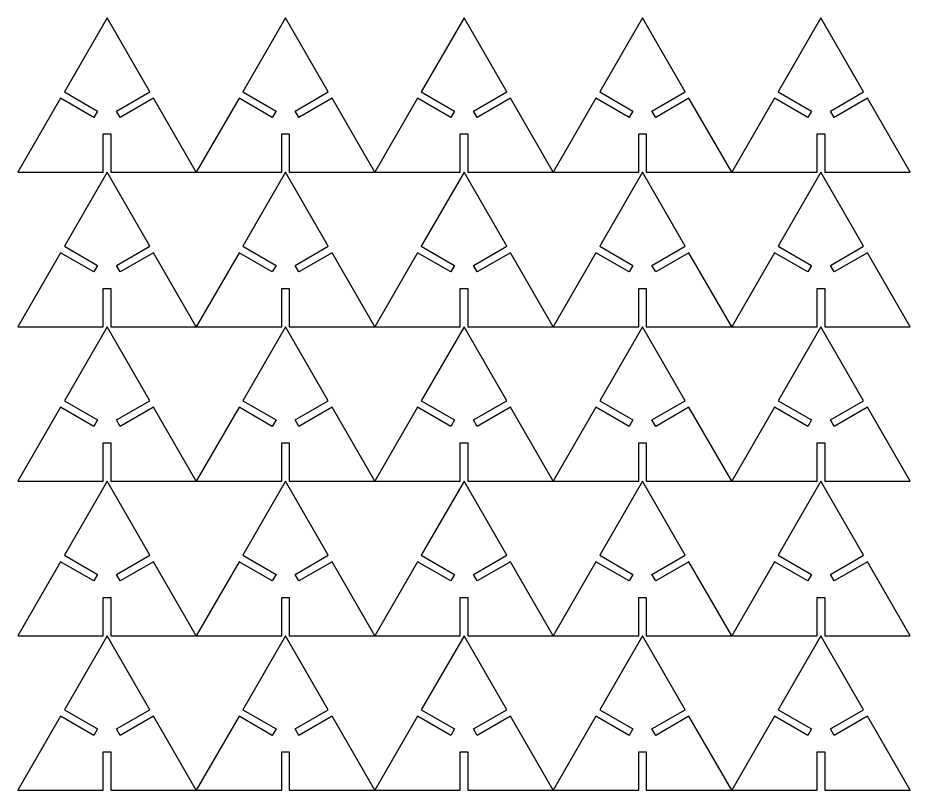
# Model space of a CAD drawing. Header units: millimetres. Extents: x -543 to 492, y -8 to 251.
# Drawn here: x -542.9 to -264, y -5.6 to 236 of the extents above; entities that cross this region are included whole.
import ezdxf

# ---------------------------------------------------------------- set-up
doc = ezdxf.new("R2010")
doc.units = ezdxf.units.MM
doc.header["$MEASUREMENT"] = 0
doc.layers.add('TRIANGLE', color=5, linetype='Continuous')

msp = doc.modelspace()

# ---------------------------------------------------------------- linework, layer by layer
at = {"layer": 'TRIANGLE'}
for points in [[(-542.89, 187.68), (-516.18, 187.68), (-516.18, 199.68), (-513.83, 199.68), (-513.83, 187.68), (-487.11, 187.68), (-500.47, 210.82), (-510.86, 204.82), (-512.03, 206.85), (-501.64, 212.85), (-515, 235.99), (-528.36, 212.85), (-517.97, 206.85), (-519.14, 204.82), (-529.54, 210.82)], [(-487.11, 187.68), (-460.39, 187.68), (-460.39, 199.68), (-458.04, 199.68), (-458.04, 187.68), (-431.32, 187.68), (-444.68, 210.82), (-455.07, 204.82), (-456.24, 206.85), (-445.85, 212.85), (-459.21, 235.99), (-472.57, 212.85), (-462.18, 206.85), (-463.35, 204.82), (-473.75, 210.82)], [(-431.32, 187.68), (-404.6, 187.68), (-404.6, 199.68), (-402.25, 199.68), (-402.25, 187.68), (-375.53, 187.68), (-388.89, 210.82), (-399.28, 204.82), (-400.46, 206.85), (-390.06, 212.85), (-403.42, 235.99), (-416.78, 212.85), (-406.39, 206.85), (-407.57, 204.82), (-417.96, 210.82)], [(-375.53, 187.68), (-348.81, 187.68), (-348.81, 199.68), (-346.46, 199.68), (-346.46, 187.68), (-319.74, 187.68), (-333.1, 210.82), (-343.49, 204.82), (-344.67, 206.85), (-334.28, 212.85), (-347.63, 235.99), (-360.99, 212.85), (-350.6, 206.85), (-351.78, 204.82), (-362.17, 210.82)], [(-319.74, 187.68), (-293.02, 187.68), (-293.02, 199.68), (-290.67, 199.68), (-290.67, 187.68), (-263.95, 187.68), (-277.31, 210.82), (-287.7, 204.82), (-288.88, 206.85), (-278.49, 212.85), (-291.85, 235.99), (-305.21, 212.85), (-294.81, 206.85), (-295.99, 204.82), (-306.38, 210.82)], [(-542.89, 139.36), (-516.18, 139.36), (-516.18, 151.36), (-513.83, 151.36), (-513.83, 139.36), (-487.11, 139.36), (-500.47, 162.5), (-510.86, 156.5), (-512.03, 158.54), (-501.64, 164.54), (-515, 187.68), (-528.36, 164.54), (-517.97, 158.54), (-519.14, 156.5), (-529.54, 162.5)], [(-487.11, 139.36), (-460.39, 139.36), (-460.39, 151.36), (-458.04, 151.36), (-458.04, 139.36), (-431.32, 139.36), (-444.68, 162.5), (-455.07, 156.5), (-456.24, 158.54), (-445.85, 164.54), (-459.21, 187.68), (-472.57, 164.54), (-462.18, 158.54), (-463.35, 156.5), (-473.75, 162.5)], [(-431.32, 139.36), (-404.6, 139.36), (-404.6, 151.36), (-402.25, 151.36), (-402.25, 139.36), (-375.53, 139.36), (-388.89, 162.5), (-399.28, 156.5), (-400.46, 158.54), (-390.06, 164.54), (-403.42, 187.68), (-416.78, 164.54), (-406.39, 158.54), (-407.57, 156.5), (-417.96, 162.5)], [(-375.53, 139.36), (-348.81, 139.36), (-348.81, 151.36), (-346.46, 151.36), (-346.46, 139.36), (-319.74, 139.36), (-333.1, 162.5), (-343.49, 156.5), (-344.67, 158.54), (-334.28, 164.54), (-347.63, 187.68), (-360.99, 164.54), (-350.6, 158.54), (-351.78, 156.5), (-362.17, 162.5)], [(-319.74, 139.36), (-293.02, 139.36), (-293.02, 151.36), (-290.67, 151.36), (-290.67, 139.36), (-263.95, 139.36), (-277.31, 162.5), (-287.7, 156.5), (-288.88, 158.54), (-278.49, 164.54), (-291.85, 187.68), (-305.21, 164.54), (-294.81, 158.54), (-295.99, 156.5), (-306.38, 162.5)], [(-542.89, 91.05), (-516.18, 91.05), (-516.18, 103.05), (-513.83, 103.05), (-513.83, 91.05), (-487.11, 91.05), (-500.47, 114.19), (-510.86, 108.19), (-512.03, 110.22), (-501.64, 116.22), (-515, 139.36), (-528.36, 116.22), (-517.97, 110.22), (-519.14, 108.19), (-529.54, 114.19)], [(-487.11, 91.05), (-460.39, 91.05), (-460.39, 103.05), (-458.04, 103.05), (-458.04, 91.05), (-431.32, 91.05), (-444.68, 114.19), (-455.07, 108.19), (-456.24, 110.22), (-445.85, 116.22), (-459.21, 139.36), (-472.57, 116.22), (-462.18, 110.22), (-463.35, 108.19), (-473.75, 114.19)], [(-431.32, 91.05), (-404.6, 91.05), (-404.6, 103.05), (-402.25, 103.05), (-402.25, 91.05), (-375.53, 91.05), (-388.89, 114.19), (-399.28, 108.19), (-400.46, 110.22), (-390.06, 116.22), (-403.42, 139.36), (-416.78, 116.22), (-406.39, 110.22), (-407.57, 108.19), (-417.96, 114.19)], [(-375.53, 91.05), (-348.81, 91.05), (-348.81, 103.05), (-346.46, 103.05), (-346.46, 91.05), (-319.74, 91.05), (-333.1, 114.19), (-343.49, 108.19), (-344.67, 110.22), (-334.28, 116.22), (-347.63, 139.36), (-360.99, 116.22), (-350.6, 110.22), (-351.78, 108.19), (-362.17, 114.19)], [(-319.74, 91.05), (-293.02, 91.05), (-293.02, 103.05), (-290.67, 103.05), (-290.67, 91.05), (-263.95, 91.05), (-277.31, 114.19), (-287.7, 108.19), (-288.88, 110.22), (-278.49, 116.22), (-291.85, 139.36), (-305.21, 116.22), (-294.81, 110.22), (-295.99, 108.19), (-306.38, 114.19)], [(-542.89, 42.73), (-516.18, 42.73), (-516.18, 54.73), (-513.83, 54.73), (-513.83, 42.73), (-487.11, 42.73), (-500.47, 65.87), (-510.86, 59.87), (-512.03, 61.91), (-501.64, 67.91), (-515, 91.05), (-528.36, 67.91), (-517.97, 61.91), (-519.14, 59.87), (-529.54, 65.87)], [(-487.11, 42.73), (-460.39, 42.73), (-460.39, 54.73), (-458.04, 54.73), (-458.04, 42.73), (-431.32, 42.73), (-444.68, 65.87), (-455.07, 59.87), (-456.24, 61.91), (-445.85, 67.91), (-459.21, 91.05), (-472.57, 67.91), (-462.18, 61.91), (-463.35, 59.87), (-473.75, 65.87)], [(-431.32, 42.73), (-404.6, 42.73), (-404.6, 54.73), (-402.25, 54.73), (-402.25, 42.73), (-375.53, 42.73), (-388.89, 65.87), (-399.28, 59.87), (-400.46, 61.91), (-390.06, 67.91), (-403.42, 91.05), (-416.78, 67.91), (-406.39, 61.91), (-407.57, 59.87), (-417.96, 65.87)], [(-375.53, 42.73), (-348.81, 42.73), (-348.81, 54.73), (-346.46, 54.73), (-346.46, 42.73), (-319.74, 42.73), (-333.1, 65.87), (-343.49, 59.87), (-344.67, 61.91), (-334.28, 67.91), (-347.63, 91.05), (-360.99, 67.91), (-350.6, 61.91), (-351.78, 59.87), (-362.17, 65.87)], [(-319.74, 42.73), (-293.02, 42.73), (-293.02, 54.73), (-290.67, 54.73), (-290.67, 42.73), (-263.95, 42.73), (-277.31, 65.87), (-287.7, 59.87), (-288.88, 61.91), (-278.49, 67.91), (-291.85, 91.05), (-305.21, 67.91), (-294.81, 61.91), (-295.99, 59.87), (-306.38, 65.87)], [(-542.89, -5.58), (-516.18, -5.58), (-516.18, 6.42), (-513.83, 6.42), (-513.83, -5.58), (-487.11, -5.58), (-500.47, 17.56), (-510.86, 11.56), (-512.03, 13.59), (-501.64, 19.59), (-515, 42.73), (-528.36, 19.59), (-517.97, 13.59), (-519.14, 11.56), (-529.54, 17.56)], [(-487.11, -5.58), (-460.39, -5.58), (-460.39, 6.42), (-458.04, 6.42), (-458.04, -5.58), (-431.32, -5.58), (-444.68, 17.56), (-455.07, 11.56), (-456.24, 13.59), (-445.85, 19.59), (-459.21, 42.73), (-472.57, 19.59), (-462.18, 13.59), (-463.35, 11.56), (-473.75, 17.56)], [(-431.32, -5.58), (-404.6, -5.58), (-404.6, 6.42), (-402.25, 6.42), (-402.25, -5.58), (-375.53, -5.58), (-388.89, 17.56), (-399.28, 11.56), (-400.46, 13.59), (-390.06, 19.59), (-403.42, 42.73), (-416.78, 19.59), (-406.39, 13.59), (-407.57, 11.56), (-417.96, 17.56)], [(-375.53, -5.58), (-348.81, -5.58), (-348.81, 6.42), (-346.46, 6.42), (-346.46, -5.58), (-319.74, -5.58), (-333.1, 17.56), (-343.49, 11.56), (-344.67, 13.59), (-334.28, 19.59), (-347.63, 42.73), (-360.99, 19.59), (-350.6, 13.59), (-351.78, 11.56), (-362.17, 17.56)], [(-319.74, -5.58), (-293.02, -5.58), (-293.02, 6.42), (-290.67, 6.42), (-290.67, -5.58), (-263.95, -5.58), (-277.31, 17.56), (-287.7, 11.56), (-288.88, 13.59), (-278.49, 19.59), (-291.85, 42.73), (-305.21, 19.59), (-294.81, 13.59), (-295.99, 11.56), (-306.38, 17.56)]]:
    msp.add_lwpolyline(points, close=True, dxfattribs=at)

doc.saveas('drawing.dxf')
